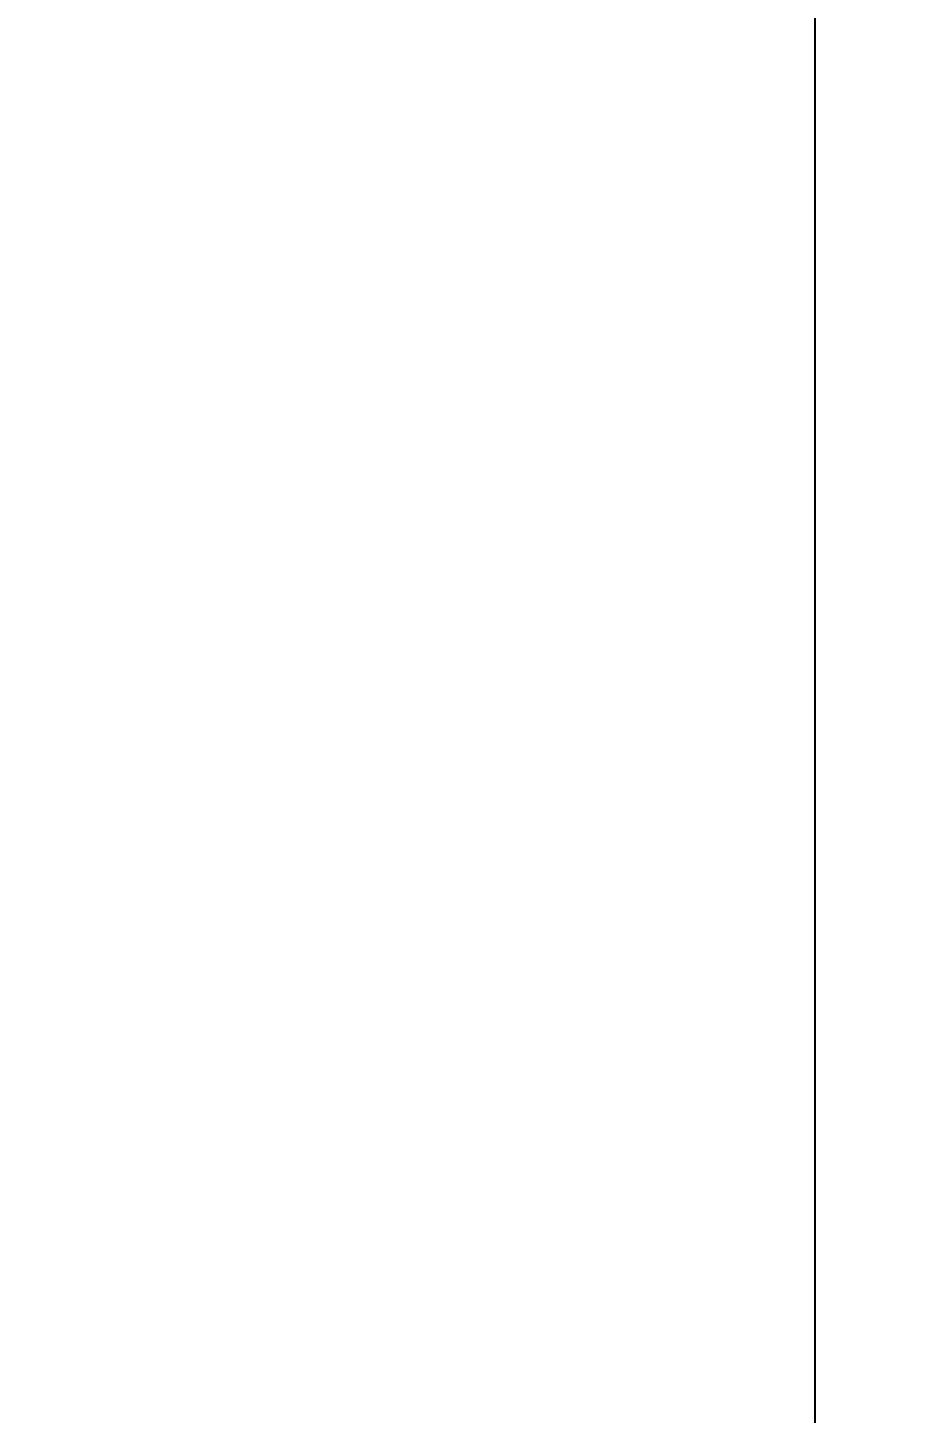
# Model space of a CAD drawing. Header units: millimetres. Extents: x 632 to 3922, y 1402 to 2001.
# Drawn here: x 3605.49 to 3614.6, y 1965.99 to 1980.45 of the extents above; entities that cross this region are included whole.
import ezdxf

# ---------------------------------------------------------------- set-up
doc = ezdxf.new("R2010")
doc.units = ezdxf.units.MM
doc.layers.add('7', color=7, linetype='Continuous')
doc.layers.add('DIM', color=7, linetype='Continuous')
doc.styles.add('SY', font='romans.shx', dxfattribs={"width": 0.85, "height": 3, "bigfont": 'ghs.shx'})
doc.dimstyles.new('BaseStyle', dxfattribs={"dimtxt": 3, "dimasz": 2, "dimexe": 0.6, "dimexo": 0, "dimgap": 1, "dimtad": 1, "dimdsep": 46, "dimtxsty": 'SY', "dimcen": 0, "dimclrd": 3, "dimclre": 3, "dimclrt": 7, "dimaunit": 1, "dimazin": 0, "dimtfac": 1, "dimtmove": 0, "dimatfit": 3, "dimfxl": 1, "dimtolj": 1, "dimtzin": 0, "dimarcsym": 0})

# ---------------------------------------------------------------- blocks, each defined once
blk = doc.blocks.new('*D810')
at = {"layer": 'Defpoints', "color": 0}
for p in [(3613.708, 1963.728), (3613.708, 1963.728), (3634.708, 1963.728)]:
    blk.add_point(p, dxfattribs=at)
at = {"layer": 'DIM', "color": 3, "lineweight": -2}
blk.add_line((3613.708, 1963.728), (3643.702, 1963.728), dxfattribs=at)
at = {"layer": 'DIM', "color": 7, "insert": (3639.705, 1966.645), "char_height": 3, "attachment_point": 5, "style": 'SY', "bg_fill": 3, "box_fill_scale": 1.1, "bg_fill_color": 256, "bg_fill_true_color": 13158600, "bg_fill_transparency": 0}
blk.add_mtext('\\A1;{\\H0.8333x;\\C2;[\\H1.2x;0.0\\H0.8333x;]}', dxfattribs=at)
blk = doc.blocks.new('*D812')
at = {"layer": 'Defpoints', "color": 0}
for p in [(3546.708, 1996.228), (3634.708, 1996.228), (3613.708, 1963.728)]:
    blk.add_point(p, dxfattribs=at)
at = {"layer": 'DIM', "color": 3, "lineweight": -2}
blk.add_line((3546.708, 1996.228), (3643.479, 1996.228), dxfattribs=at)
at = {"layer": 'DIM', "color": 7, "insert": (3639.594, 1998.728), "char_height": 3, "attachment_point": 5, "style": 'SY', "bg_fill": 3, "box_fill_scale": 1.1, "bg_fill_color": 256, "bg_fill_true_color": 13158600, "bg_fill_transparency": 0}
blk.add_mtext('\\A1;32.5', dxfattribs=at)
blk = doc.blocks.new('*D813')
at = {"layer": 'Defpoints', "color": 0}
for p in [(3613.708, 1992.728), (3634.708, 1989.228), (3613.708, 1963.728)]:
    blk.add_point(p, dxfattribs=at)
at = {"layer": 'DIM', "color": 3, "lineweight": -2}
for p, q in [((3613.708, 1992.728), (3626.708, 1992.728)), ((3626.708, 1992.728), (3630.708, 1989.228)), ((3630.708, 1989.228), (3639.715, 1989.228))]:
    blk.add_line(p, q, dxfattribs=at)
at = {"layer": 'DIM', "color": 7, "insert": (3637.711, 1991.728), "char_height": 3, "attachment_point": 5, "style": 'SY', "bg_fill": 3, "box_fill_scale": 1.1, "bg_fill_color": 256, "bg_fill_true_color": 13158600, "bg_fill_transparency": 0}
blk.add_mtext('\\A1;29', dxfattribs=at)

msp = doc.modelspace()

# ---------------------------------------------------------------- linework, layer by layer
at = {"layer": '7'}
msp.add_line((3613.708, 1985.016), (3613.708, 1943.576), dxfattribs=at)

# ---------------------------------------------------------------- next in the draw order: dimensions: what is measured, and where the dimension line sits
at = {"layer": 'DIM'}
dim = msp.add_ordinate_dim(feature_location=(3613.708, 1963.728), offset=(21, 0), dtype=0, origin=(3613.708, 1963.728), text='{\\H0.8333x;\\C2;[\\H1.2x;0.0\\H0.8333x;]}', dimstyle='BaseStyle', override={"dimtfill": 1}, dxfattribs=at)
dim.commit()
dim.dimension.update_dxf_attribs({"geometry": '*D810', "text_midpoint": (3639.705, 1966.645)})

# ---------------------------------------------------------------- next in the draw order: dimensions: what is measured, and where the dimension line sits
dim = msp.add_ordinate_dim(feature_location=(3546.708, 1996.228), offset=(88, 0), dtype=0, origin=(3613.708, 1963.728), dimstyle='BaseStyle', override={"dimtfill": 1}, dxfattribs=at)
dim.commit()
dim.dimension.update_dxf_attribs({"geometry": '*D812', "text_midpoint": (3639.594, 1998.728)})

# ---------------------------------------------------------------- next in the draw order: dimensions: what is measured, and where the dimension line sits
dim = msp.add_ordinate_dim(feature_location=(3613.708, 1992.728), offset=(21, -3.5), dtype=0, origin=(3613.708, 1963.728), dimstyle='BaseStyle', override={"dimtfill": 1}, dxfattribs=at)
dim.commit()
dim.dimension.update_dxf_attribs({"geometry": '*D813', "text_midpoint": (3637.711, 1991.728)})

doc.saveas('drawing.dxf')
